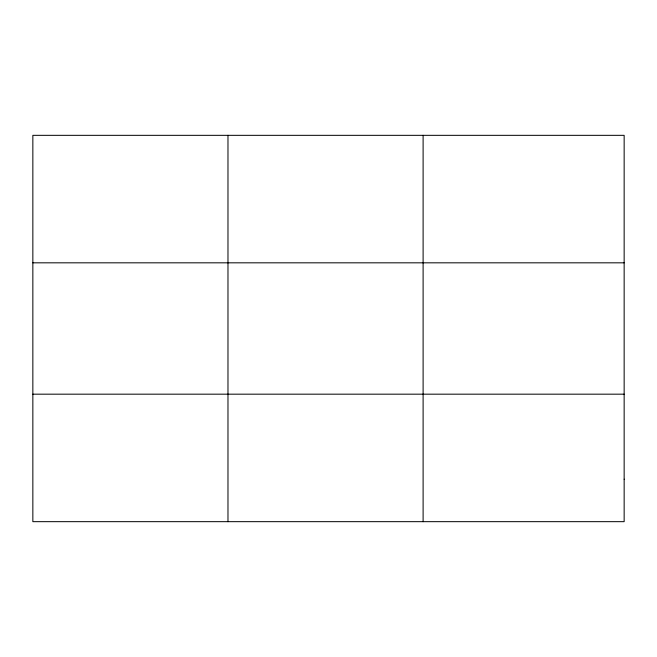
<?xml version="1.0" encoding="UTF-8"?>
<svg xmlns="http://www.w3.org/2000/svg" width="657" height="657" viewBox="0 0 657 657"><rect width="100%" height="100%" fill="white"/><g stroke="black" fill="none" stroke-linecap="round" stroke-linejoin="round"><path stroke-width="0.99" d="M227.979 135.334L227.979 521.666M423.108 135.334L423.108 521.666M32.85 262.825L624.15 262.825M32.85 394.175L624.15 394.175M624.15 479.167L624.15 521.666L32.85 521.666L32.85 135.334L624.15 135.334L624.15 479.167"/></g></svg>
